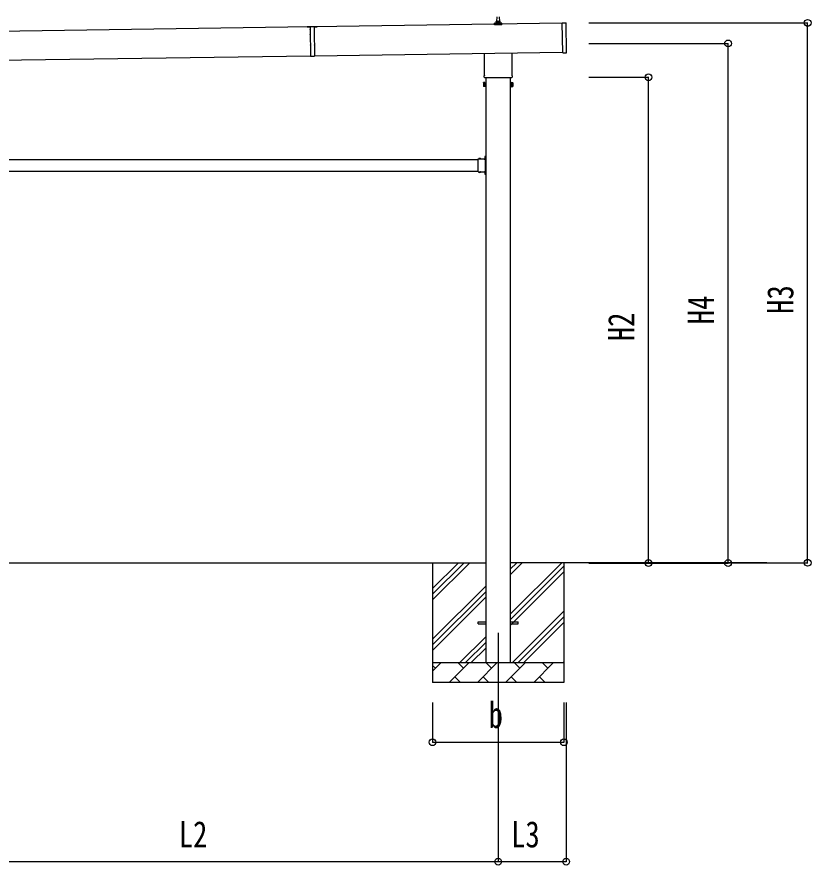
# Model space of a CAD drawing. Units: millimetres, scale not verified. Extents: x -16820 to 16820, y -11880 to 11880.
# Drawn here: x -1309 to 2683, y -3871 to 390 of the extents above; entities that cross this region are included whole.
import ezdxf
from ezdxf.enums import TextEntityAlignment as Align

# ---------------------------------------------------------------- set-up
doc = ezdxf.new("R2010")
doc.units = ezdxf.units.MM
doc.header["$LTSCALE"] = 50
for name, color, linetype in [('0-4_YKK_12', 2, 'Continuous'), ('0-5_YKK_13', 4, 'Continuous'), ('0-6_YKK_A1', 4, 'Continuous'), ('0-7_YKK_D', 6, 'Continuous')]:
    doc.layers.add(name, color=color, linetype=linetype)
doc.styles.add('ＭＳ ゴシック', font='')
doc.styles.get('ＭＳ ゴシック').set_extended_font_data('MS Gothic')

msp = doc.modelspace()

# ---------------------------------------------------------------- linework, layer by layer
at = {"layer": '0-4_YKK_12'}
msp.add_line((1110.08, -2704), (1110.08, -3204), dxfattribs=at)
at = {"layer": '0-5_YKK_13'}
for p, q in [((1104.08, 365.98), (1104.81, 389.5)), ((1115.35, 389.5), (1116.08, 365.98)), ((1091.83, 350.48), (1091.83, 358.19)), ((1128.33, 350.48), (1091.83, 350.48)), ((1092.21, 358.98), (1127.95, 358.98)), ((1092.59, 359.16), (1099.31, 360.79)), ((1099.7, 360.98), (1120.46, 360.98)), ((1100.08, 361.76), (1100.08, 365.98)), ((1101.08, 365.98), (1119.08, 365.98)), ((1120.08, 361.76), (1120.08, 365.98)), ((1127.56, 359.16), (1120.84, 360.79)), ((1128.33, 350.48), (1128.33, 358.19)), ((1432.12, 359.7), (1451.12, 359.97)), ((1434.27, 209.71), (1432.12, 359.7)), ((1454.25, 211), (1452.13, 358.98)), ((199.8, 340.6), (149.8, 339.89)), ((149.8, 339.89), (149.81, 339.39)), ((149.81, 339.39), (164.81, 339.6)), ((164.8, 340.1), (164.98, 327.7)), ((164.99, 326.9), (165.34, 302.7)), ((165.35, 301.9), (165.75, 273.71)), ((184.8, 340.39), (184.98, 327.99)), ((184.81, 339.89), (199.81, 340.1)), ((184.99, 327.19), (185.33, 302.99)), ((185.35, 302.19), (185.75, 273.99)), ((199.8, 340.6), (199.81, 340.1)), ((165.76, 272.91), (166.11, 248.71)), ((185.76, 273.19), (186.11, 249)), ((166.12, 247.91), (166.91, 192.82)), ((186.12, 248.2), (186.9, 193.11)), ((166.91, 192.82), (186.9, 193.1)), ((1041.78, 96.49), (1041.78, 207.14)), ((1178.38, 209.09), (1178.38, 96.49)), ((1434.27, 209.71), (1453.26, 209.98)), ((1040.08, 87.71), (1040.08, 93.21)), ((1180.08, 93.21), (1180.08, 87.71)), ((1036.08, 58.21), (1036.84, 59.53)), ((1036.08, 58.21), (1036.08, 41.21)), ((1043.08, 54.62), (1036.84, 54.62)), ((1043.08, 44.81), (1036.84, 44.81)), ((1178.02, 84.21), (1042.14, 84.21)), ((1177.08, 54.62), (1183.32, 54.62)), ((1177.08, 44.81), (1183.32, 44.81)), ((1184.08, 58.21), (1183.32, 59.53)), ((1184.08, 58.21), (1184.08, 41.21)), ((1036.08, 41.21), (1036.84, 39.9)), ((1043.08, 39.9), (1036.84, 39.9)), ((1045.58, 40.51), (1043.08, 40.51)), ((1174.58, 40.51), (1177.08, 40.51)), ((1177.08, 39.9), (1183.32, 39.9)), ((1184.08, 41.21), (1183.32, 39.9)), ((1009.58, -334.29), (1009.58, -323.9)), ((1009.58, -323.9), (1045.98, -323.9)), ((1009.58, -376.29), (1009.58, -335.71)), ((1012.84, -323.04), (1012.84, -323.2)), ((1013.54, -323.9), (1021.61, -323.9)), ((1016.45, -323.9), (1015.13, -321.24)), ((1018.7, -323.9), (1020.03, -321.24)), ((1022.31, -323.04), (1022.31, -323.2)), ((1041.88, -316), (1047.58, -316)), ((1045.58, -325.5), (1042.58, -325.5)), ((1045.98, -314.87), (1043.32, -313.55)), ((1045.98, -317.13), (1043.32, -318.45)), ((1045.12, -311.27), (1045.28, -311.27)), ((1045.12, -320.74), (1045.28, -320.74)), ((1045.58, -334.29), (1045.58, -327.5)), ((1045.58, -376.29), (1045.58, -335.71)), ((1045.98, -308.5), (1047.58, -308.5)), ((1045.98, -325.46), (1045.98, -308.5)), ((1045.98, -311.97), (1045.98, -320.04)), ((1047.58, -313), (1045.98, -313)), ((1045.98, -314), (1047.58, -314)), ((1045.98, -318), (1047.58, -318)), ((1047.58, -319), (1045.98, -319)), ((1009.58, -388.1), (1009.58, -377.71)), ((1045.58, -384.5), (1045.58, -377.71)), ((1009.58, -388.1), (1045.98, -388.1)), ((1012.84, -388.96), (1012.84, -388.8)), ((1013.54, -388.1), (1021.61, -388.1)), ((1016.45, -388.1), (1015.13, -390.76)), ((1018.7, -388.1), (1020.03, -390.76)), ((1022.31, -388.96), (1022.31, -388.8)), ((1042.58, -386.5), (1045.58, -386.5)), ((1045.98, -394.87), (1043.32, -393.55)), ((1045.98, -397.13), (1043.32, -398.45)), ((1045.12, -391.27), (1045.28, -391.27)), ((1045.12, -400.74), (1045.28, -400.74)), ((1045.98, -403.5), (1045.98, -386.54)), ((1045.98, -391.97), (1045.98, -400.04)), ((1045.98, -394), (1047.58, -394)), ((1045.98, -398), (1047.58, -398)), ((1045.98, -403.5), (1047.58, -403.5)), ((1010.08, -2649.5), (1047.58, -2649.5)), ((1010.08, -2658.5), (1010.08, -2649.5)), ((1010.08, -2658.5), (1047.58, -2658.5)), ((1172.58, -2649.5), (1210.08, -2649.5)), ((1172.58, -2658.5), (1210.08, -2658.5)), ((1210.08, -2658.5), (1210.08, -2649.5))]:
    msp.add_line(p, q, dxfattribs=at)
for points in [[(1043.08, 39.9), (1043.08, 59.53), (1036.84, 59.53)], [(1043.08, 40.51), (1043.08, 58.91), (1045.58, 58.91)], [(1177.08, 40.51), (1177.08, 58.91), (1174.58, 58.91)], [(1177.08, 39.9), (1177.08, 59.53), (1183.32, 59.53)], [(1045.58, -327.5), (1042.58, -327.5), (1042.58, -323.9)], [(1047.58, -323.5), (1047.58, -317.5), (1047.58, -314.5), (1047.58, -308.5)], [(1045.58, -384.5), (1042.58, -384.5), (1042.58, -388.1)], [(1047.58, -403.5), (1047.58, -397.5), (1047.58, -394.5), (1047.58, -388.5)]]:
    msp.add_lwpolyline(points, dxfattribs=at)
for points in [[(1045.58, 39.21), (1045.58, 60.21), (1047.58, 60.21), (1047.58, 39.21)], [(1174.58, 39.21), (1174.58, 60.21), (1172.58, 60.21), (1172.58, 39.21)]]:
    msp.add_lwpolyline(points, close=True, dxfattribs=at)
for centre, radius, start, end in [((1092.83, 358.19), 1, 103.62699, 180), ((1099.08, 361.76), 1, 283.62699, 0), ((1104.16, 365.34), 4.13, 90, 171.17633), ((1101.08, 364.98), 1, 90, 180), ((1113.41, 365.98), 4.83, 133.60282, 180), ((1106.75, 365.98), 4.83, 0, 46.39718), ((1115.99, 365.34), 4.13, 8.82367, 90), ((1119.08, 364.98), 1, 0, 90), ((1121.08, 361.76), 1, 180, 256.37301), ((1127.33, 358.19), 1, 0, 76.37301), ((1451.13, 358.97), 1, 0.81845, 90.81845), ((164.69, 327.3), 0.5, 307.68835, 53.94855), ((165.04, 302.3), 0.5, 307.68835, 53.94855), ((185.28, 327.59), 0.5, 127.68835, 233.94855), ((185.64, 302.59), 0.5, 127.68835, 233.94855), ((165.46, 273.3), 0.5, 307.68835, 53.94855), ((186.05, 273.6), 0.5, 127.68835, 233.94855), ((165.81, 248.31), 0.5, 307.68835, 53.94855), ((186.41, 248.6), 0.5, 127.68835, 233.94855), ((1453.25, 210.98), 1, 270.81845, 0.81845), ((1044.08, 93.21), 4, 125.09963, 180), ((1044.08, 87.71), 4, 180, 194.47751), ((1044.08, 87.71), 4, 194.47751, 241.04498), ((1176.08, 87.71), 4, 298.95502, 345.52249), ((1176.08, 93.21), 4, 0, 54.90037), ((1176.08, 87.71), 4, 345.52249, 0), ((1040.42, 57.07), 4.34, 145.61575, 214.38425), ((1052.32, 49.71), 16.24, 162.41205, 197.58795), ((1040.42, 42.35), 4.34, 145.61575, 214.38425), ((1179.73, 57.07), 4.34, 325.61575, 34.38425), ((1167.84, 49.71), 16.24, 342.41205, 17.58795), ((1179.73, 42.35), 4.34, 325.61575, 34.38425), ((1008.88, -335), 1, 314.427, 45.573), ((1013.54, -323.2), 0.7, 180, 270), ((1013.71, -323.04), 0.862, 129.12355, 180), ((1017.58, -327.8), 7, 90, 129.12355), ((1017.58, -327.8), 7, 50.87645, 90), ((1021.61, -323.2), 0.7, 270, 0), ((1021.45, -323.04), 0.862, 0, 50.87645), ((1049.88, -316), 7, 140.87645, 180), ((1049.88, -316), 7, 180, 219.12355), ((1045.12, -312.13), 0.862, 90, 140.87645), ((1045.12, -319.87), 0.862, 219.12355, 270), ((1045.28, -311.97), 0.7, 0, 90), ((1045.28, -320.04), 0.7, 270, 0), ((1046.28, -335), 1, 134.427, 225.573), ((1045.58, -323.5), 2, 270, 0), ((1008.88, -377), 1, 314.427, 45.573), ((1046.28, -377), 1, 134.427, 225.573), ((1013.54, -388.8), 0.7, 90, 180), ((1013.71, -388.96), 0.862, 180, 230.87645), ((1017.58, -384.2), 7, 230.87645, 270), ((1017.58, -384.2), 7, 270, 309.12355), ((1021.61, -388.8), 0.7, 0, 90), ((1021.45, -388.96), 0.862, 309.12355, 0), ((1049.88, -396), 7, 140.87645, 180), ((1049.88, -396), 7, 180, 219.12355), ((1045.12, -392.13), 0.862, 90, 140.87645), ((1045.12, -399.87), 0.862, 219.12355, 270), ((1045.28, -391.97), 0.7, 0, 90), ((1045.28, -400.04), 0.7, 270, 0), ((1045.58, -388.5), 2, 0, 90)]:
    msp.add_arc(centre, radius, start, end, dxfattribs=at)
at = {"layer": '0-6_YKK_A1'}
for p, q in [((1432.15, 357.7), (184.81, 339.89)), ((164.81, 339.6), (-5222.23, 262.67)), ((-5220.16, 117.68), (166.88, 194.64)), ((186.88, 194.93), (1434.22, 212.74)), ((1047.58, 84.21), (1047.58, -2854)), ((1172.58, -2854), (1172.58, 84.21)), ((-1789.42, -326), (1009.58, -326)), ((-1789.42, -386), (1009.58, -386)), ((1042.58, -386), (1047.08, -386)), ((1047.58, -2354), (-1827.42, -2354)), ((780.08, -2354), (780.08, -2954)), ((780.08, -2539.05), (965.13, -2354)), ((780.08, -2510.77), (936.85, -2354)), ((780.08, -2482.48), (908.56, -2354)), ((1172.58, -2609.1), (1427.68, -2354)), ((1172.58, -2411.11), (1229.69, -2354)), ((1172.58, -2382.82), (1201.4, -2354)), ((1172.58, -2637.38), (1440.08, -2369.88)), ((2460.97, -2352.49), (1172.6, -2352.49)), ((1440.08, -2354), (1440.08, -2954)), ((1172.58, -2665.67), (1440.08, -2398.17)), ((780.08, -2737.04), (1047.58, -2469.54)), ((780.08, -2765.32), (1047.58, -2497.82)), ((780.08, -2793.61), (1047.58, -2526.11)), ((1182.24, -2854), (1440.08, -2596.16)), ((1210.52, -2854), (1440.08, -2624.44)), ((1238.81, -2854), (1440.08, -2652.73)), ((917.68, -2854), (1047.58, -2724.1)), ((945.96, -2854), (1047.58, -2752.38)), ((974.25, -2854), (1047.58, -2780.67)), ((780.08, -2854), (1440.08, -2854)), ((780.08, -2896.89), (822.97, -2854)), ((864.39, -2954), (964.39, -2854)), ((935.84, -2882.55), (907.29, -2854)), ((1005.82, -2954), (1105.82, -2854)), ((1077.26, -2882.55), (1048.71, -2854)), ((1147.24, -2954), (1247.24, -2854)), ((1218.68, -2882.55), (1190.13, -2854)), ((1288.66, -2954), (1388.66, -2854)), ((1360.1, -2882.55), (1331.55, -2854)), ((1436.79, -2854), (1440.08, -2850.72)), ((794.42, -2882.55), (780.08, -2868.21)), ((892.95, -2925.45), (921.5, -2954)), ((1034.37, -2925.45), (1062.92, -2954)), ((1175.79, -2925.45), (1204.34, -2954)), ((1317.21, -2925.45), (1345.76, -2954)), ((1440.08, -2954), (780.08, -2954))]:
    msp.add_line(p, q, dxfattribs=at)
msp.add_lwpolyline([(1042.58, -326), (1047.08, -326), (1047.08, -386)], dxfattribs=at)
at = {"layer": '0-7_YKK_D'}
for p, q in [((1565.71, 359.69), (2666.71, 359.69)), ((2665.71, -2352.49), (2665.71, 359.69)), ((1565.71, 256.71), (2266.71, 256.71)), ((2265.71, -2354), (2265.71, 256.71)), ((1565.69, 86.71), (1866.69, 86.71)), ((1865.69, -2354), (1865.69, 86.71)), ((1565.69, -2354), (1866.69, -2354)), ((1565.71, -2352.49), (2666.71, -2352.49)), ((1566.69, -2354), (2266.71, -2354)), ((780.08, -3054), (780.08, -3255)), ((1110.08, -3054), (1110.08, -3855)), ((1110.08, -3054), (1110.08, -3855)), ((1440.08, -3054), (1440.08, -3255)), ((1451.72, -3054), (1451.72, -3855)), ((780.08, -3254), (1440.08, -3254)), ((-1889.92, -3854), (1110.08, -3854)), ((1110.08, -3854), (1451.72, -3854))]:
    msp.add_line(p, q, dxfattribs=at)
for centre in [(2665.71, 359.69), (2265.71, 256.71), (1865.69, 86.71), (1865.69, -2354), (2265.71, -2354), (2665.71, -2352.49), (780.08, -3254), (1440.08, -3254), (1110.08, -3854), (1110.08, -3854), (1451.72, -3854)]:
    msp.add_circle(centre, 17, dxfattribs=at)

# ---------------------------------------------------------------- texts
at = {"layer": '0-7_YKK_D', "style": 'ＭＳ ゴシック', "width": 0.8}
for s, p in [('H3', (2633.71, -1102)), ('H4', (2233.71, -1154.24)), ('H2', (1833.69, -1239.24))]:
    msp.add_text(s, height=132, rotation=90, dxfattribs=at).set_placement(p, align=Align.BOTTOM_LEFT)
for s, p in [('b', (1062.08, -3222)), ('L2', (-495.52, -3822)), ('L3', (1175.3, -3822))]:
    msp.add_text(s, height=132, dxfattribs=at).set_placement(p, align=Align.BOTTOM_LEFT)

doc.saveas('drawing.dxf')
